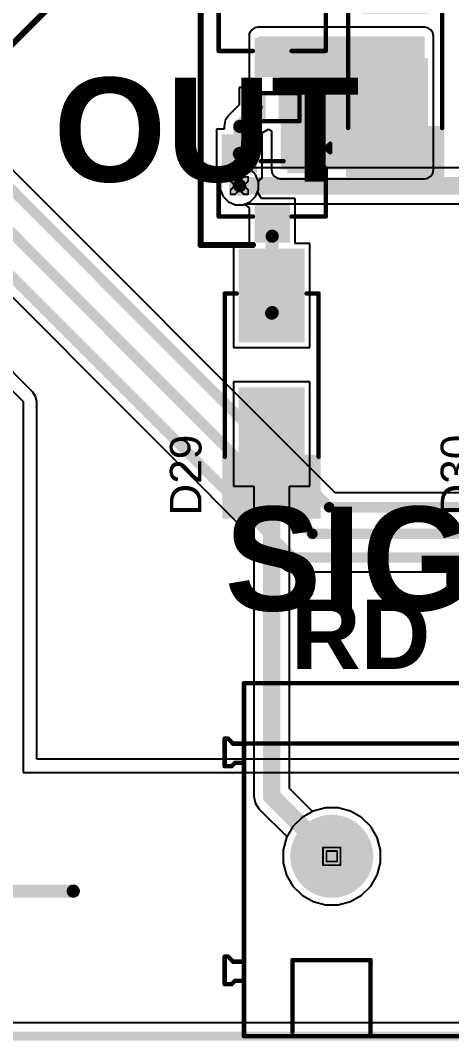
# Model space of a CAD drawing. Header units: inches. Extents: x -11 to 5379, y 0 to 5429.
# Drawn here: x 222.88 to 235.35, y -0.13 to 29.35 of the extents above; entities that cross this region are included whole.
import ezdxf

# ---------------------------------------------------------------- set-up
doc = ezdxf.new("R2010")
doc.units = ezdxf.units.IN
for name, color, linetype in [('Board Outline', 216, 'Continuous'), ('Bottom Layer', 5, 'Continuous'), ('Bottom Solder', 6, 'Continuous'), ('Drill Drawing', 1, 'Continuous'), ('GND', 16, 'Continuous'), ('Multi-Layer', 9, 'Continuous'), ('Pad Holes', 156, 'Continuous'), ('PWR', 76, 'Continuous'), ('Top Layer', 1, 'Continuous'), ('Top Overlay', 2, 'Continuous'), ('Top Paste', 8, 'Continuous'), ('Top Solder', 216, 'Continuous'), ('Via Holes', 16, 'Continuous')]:
    doc.layers.add(name, color=color, linetype=linetype)
doc.styles.add('Arial', font='', dxfattribs={"height": 0.2})
doc.styles.add('Arial_Bold', font='', dxfattribs={"height": 0.2})
doc.styles.get('Arial').set_extended_font_data('Arial')
doc.styles.get('Arial_Bold').set_extended_font_data('Arial', bold=True)

# ---------------------------------------------------------------- blocks, each defined once
blk = doc.blocks.new('DB128V_5_08_5P_GN_S_119')
at = {"layer": 'Bottom Layer'}
h = blk.add_hatch(color=5, dxfattribs=at)
edge = h.paths.add_edge_path()
edge.add_arc((-10.16, 0), 1.15, 0, 360)
h = blk.add_hatch(color=5, dxfattribs=at)
edge = h.paths.add_edge_path()
edge.add_arc((-5.08, 0), 1.15, 0, 360)
h = blk.add_hatch(color=5, dxfattribs=at)
edge = h.paths.add_edge_path()
edge.add_arc((0, 0), 1.15, 0, 360)
h = blk.add_hatch(color=5, dxfattribs=at)
edge = h.paths.add_edge_path()
edge.add_arc((5.08, 0), 1.15, 0, 360)
h = blk.add_hatch(color=5, dxfattribs=at)
edge = h.paths.add_edge_path()
edge.add_arc((10.16, 0), 1.15, 0, 360)
at = {"layer": 'Bottom Solder'}
h = blk.add_hatch(color=6, dxfattribs=at)
edge = h.paths.add_edge_path()
edge.add_arc((-10.16, 0), 1.2, 0, 360)
h = blk.add_hatch(color=6, dxfattribs=at)
edge = h.paths.add_edge_path()
edge.add_arc((-5.08, 0), 1.2, 0, 360)
h = blk.add_hatch(color=6, dxfattribs=at)
edge = h.paths.add_edge_path()
edge.add_arc((0, 0), 1.2, 0, 360)
h = blk.add_hatch(color=6, dxfattribs=at)
edge = h.paths.add_edge_path()
edge.add_arc((5.08, 0), 1.2, 0, 360)
h = blk.add_hatch(color=6, dxfattribs=at)
edge = h.paths.add_edge_path()
edge.add_arc((10.16, 0), 1.2, 0, 360)
at = {"layer": 'GND'}
h = blk.add_hatch(color=16, dxfattribs=at)
edge = h.paths.add_edge_path()
edge.add_arc((-10.16, 0), 1.15, 0, 360)
h = blk.add_hatch(color=16, dxfattribs=at)
edge = h.paths.add_edge_path()
edge.add_arc((-5.08, 0), 1.15, 0, 360)
h = blk.add_hatch(color=16, dxfattribs=at)
edge = h.paths.add_edge_path()
edge.add_arc((0, 0), 1.15, 0, 360)
h = blk.add_hatch(color=16, dxfattribs=at)
edge = h.paths.add_edge_path()
edge.add_arc((5.08, 0), 1.15, 0, 360)
h = blk.add_hatch(color=16, dxfattribs=at)
edge = h.paths.add_edge_path()
edge.add_arc((10.16, 0), 1.15, 0, 360)
at = {"layer": 'Multi-Layer'}
h = blk.add_hatch(color=9, dxfattribs=at)
edge = h.paths.add_edge_path()
edge.add_arc((-10.16, 0), 1.15, 0, 360)
h = blk.add_hatch(color=9, dxfattribs=at)
edge = h.paths.add_edge_path()
edge.add_arc((-5.08, 0), 1.15, 0, 360)
h = blk.add_hatch(color=9, dxfattribs=at)
edge = h.paths.add_edge_path()
edge.add_arc((0, 0), 1.15, 0, 360)
h = blk.add_hatch(color=9, dxfattribs=at)
edge = h.paths.add_edge_path()
edge.add_arc((5.08, 0), 1.15, 0, 360)
h = blk.add_hatch(color=9, dxfattribs=at)
edge = h.paths.add_edge_path()
edge.add_arc((10.16, 0), 1.15, 0, 360)
at = {"layer": 'Pad Holes'}
h = blk.add_hatch(color=7, dxfattribs=at)
edge = h.paths.add_edge_path()
edge.add_arc((-10.16, 0), 0.75, 0, 360)
h = blk.add_hatch(color=7, dxfattribs=at)
edge = h.paths.add_edge_path()
edge.add_arc((-5.08, 0), 0.75, 0, 360)
h = blk.add_hatch(color=7, dxfattribs=at)
edge = h.paths.add_edge_path()
edge.add_arc((0, 0), 0.75, 0, 360)
h = blk.add_hatch(color=7, dxfattribs=at)
edge = h.paths.add_edge_path()
edge.add_arc((5.08, 0), 0.75, 0, 360)
h = blk.add_hatch(color=7, dxfattribs=at)
edge = h.paths.add_edge_path()
edge.add_arc((10.16, 0), 0.75, 0, 360)
at = {"layer": 'PWR'}
h = blk.add_hatch(color=76, dxfattribs=at)
edge = h.paths.add_edge_path()
edge.add_arc((-10.16, 0), 1.15, 0, 360)
h = blk.add_hatch(color=76, dxfattribs=at)
edge = h.paths.add_edge_path()
edge.add_arc((-5.08, 0), 1.15, 0, 360)
h = blk.add_hatch(color=76, dxfattribs=at)
edge = h.paths.add_edge_path()
edge.add_arc((0, 0), 1.15, 0, 360)
h = blk.add_hatch(color=76, dxfattribs=at)
edge = h.paths.add_edge_path()
edge.add_arc((5.08, 0), 1.15, 0, 360)
h = blk.add_hatch(color=76, dxfattribs=at)
edge = h.paths.add_edge_path()
edge.add_arc((10.16, 0), 1.15, 0, 360)
at = {"layer": 'Top Layer'}
h = blk.add_hatch(color=1, dxfattribs=at)
edge = h.paths.add_edge_path()
edge.add_arc((-10.16, 0), 1.15, 0, 360)
h = blk.add_hatch(color=1, dxfattribs=at)
edge = h.paths.add_edge_path()
edge.add_arc((-5.08, 0), 1.15, 0, 360)
h = blk.add_hatch(color=1, dxfattribs=at)
edge = h.paths.add_edge_path()
edge.add_arc((0, 0), 1.15, 0, 360)
h = blk.add_hatch(color=1, dxfattribs=at)
edge = h.paths.add_edge_path()
edge.add_arc((5.08, 0), 1.15, 0, 360)
h = blk.add_hatch(color=1, dxfattribs=at)
edge = h.paths.add_edge_path()
edge.add_arc((10.16, 0), 1.15, 0, 360)
at = {"layer": 'Top Solder'}
h = blk.add_hatch(color=216, dxfattribs=at)
edge = h.paths.add_edge_path()
edge.add_arc((-10.16, 0), 1.2, 0, 360)
h = blk.add_hatch(color=216, dxfattribs=at)
edge = h.paths.add_edge_path()
edge.add_arc((-5.08, 0), 1.2, 0, 360)
h = blk.add_hatch(color=216, dxfattribs=at)
edge = h.paths.add_edge_path()
edge.add_arc((0, 0), 1.2, 0, 360)
h = blk.add_hatch(color=216, dxfattribs=at)
edge = h.paths.add_edge_path()
edge.add_arc((5.08, 0), 1.2, 0, 360)
h = blk.add_hatch(color=216, dxfattribs=at)
edge = h.paths.add_edge_path()
edge.add_arc((10.16, 0), 1.2, 0, 360)
at = {"layer": 'Top Overlay'}
for points in [[(-12.7, 5, 0.127, 0.127, 0), (12.7, 5, 0.127, 0.127, 0)], [(-12.7, -5.2, 0.127, 0.127, 0), (-12.7, 5, 0.127, 0.127, 0)], [(12.7, -5.2, 0.127, 0.127, 0), (12.7, 5, 0.127, 0.127, 0)], [(-13.259, 2.601, 0.127, 0.127, 0), (-13.259, 3.401, 0.127, 0.127, 0)], [(-13.259, 3.401, 0.127, 0.127, 0), (-13.16, 3.401, 0.127, 0.127, 0)], [(-13.16, 3.401, 0.127, 0.127, 0), (-13.015, 3.254, 0.127, 0.127, 0)], [(-13.015, 3.254, 0.127, 0.127, 0), (-12.7, 3.254, 0.127, 0.127, 0)], [(-12.71, 3.26, 0.127, 0.127, 0), (12.69, 3.251, 0.127, 0.127, 0)], [(-13.259, 2.601, 0.127, 0.127, 0), (-13.061, 2.601, 0.127, 0.127, 0)], [(-13.061, 2.601, 0.127, 0.127, 0), (-12.96, 2.7, 0.127, 0.127, 0)], [(-12.96, 2.7, 0.127, 0.127, 0), (-12.7, 2.7, 0.127, 0.127, 0)], [(-13.259, -3.697, 0.127, 0.127, 0), (-13.259, -2.897, 0.127, 0.127, 0)], [(-13.259, -2.897, 0.127, 0.127, 0), (-13.16, -2.897, 0.127, 0.127, 0)], [(-13.16, -2.897, 0.127, 0.127, 0), (-13.015, -3.045, 0.127, 0.127, 0)], [(-11.3, -3, 0.127, 0.127, 0), (-9.04, -3, 0.127, 0.127, 0)], [(-11.3, -5.07, 0.127, 0.127, 0), (-11.3, -3, 0.127, 0.127, 0)], [(-9.04, -5.2, 0.127, 0.127, 0), (-9.04, -3, 0.127, 0.127, 0)], [(-6.22, -3, 0.127, 0.127, 0), (-3.96, -3, 0.127, 0.127, 0)], [(-6.22, -5.07, 0.127, 0.127, 0), (-6.22, -3, 0.127, 0.127, 0)], [(-3.96, -5.2, 0.127, 0.127, 0), (-3.96, -3, 0.127, 0.127, 0)], [(-1.14, -3, 0.127, 0.127, 0), (1.12, -3, 0.127, 0.127, 0)], [(-1.14, -5.07, 0.127, 0.127, 0), (-1.14, -3, 0.127, 0.127, 0)], [(1.12, -5.2, 0.127, 0.127, 0), (1.12, -3, 0.127, 0.127, 0)], [(3.94, -3, 0.127, 0.127, 0), (6.2, -3, 0.127, 0.127, 0)], [(3.94, -5.07, 0.127, 0.127, 0), (3.94, -3, 0.127, 0.127, 0)], [(6.2, -5.2, 0.127, 0.127, 0), (6.2, -3, 0.127, 0.127, 0)], [(9.02, -3, 0.127, 0.127, 0), (11.28, -3, 0.127, 0.127, 0)], [(9.02, -5.07, 0.127, 0.127, 0), (9.02, -3, 0.127, 0.127, 0)], [(11.28, -5.2, 0.127, 0.127, 0), (11.28, -3, 0.127, 0.127, 0)], [(-13.015, -3.045, 0.127, 0.127, 0), (-12.7, -3.045, 0.127, 0.127, 0)], [(-13.061, -3.697, 0.127, 0.127, 0), (-12.96, -3.598, 0.127, 0.127, 0)], [(-12.96, -3.598, 0.127, 0.127, 0), (-12.7, -3.598, 0.127, 0.127, 0)], [(-12.76, -3.6, 0.127, 0.127, 0), (-12.7, -3.598, 0.127, 0.127, 0)], [(-13.259, -3.697, 0.127, 0.127, 0), (-13.061, -3.697, 0.127, 0.127, 0)], [(-12.7, -5.2, 0.127, 0.127, 0), (12.7, -5.2, 0.127, 0.127, 0)]]:
    blk.add_lwpolyline(points, format="xyseb", dxfattribs=at)
for points in [[(-12.732, 5, 0.0635, 0.0635, 1), (-12.668, 5, 0.0635, 0.0635, 1)], [(-12.732, 5, 0.0635, 0.0635, 1), (-12.668, 5, 0.0635, 0.0635, 1)], [(12.668, 5, 0.0635, 0.0635, 1), (12.732, 5, 0.0635, 0.0635, 1)], [(12.668, 5, 0.0635, 0.0635, 1), (12.732, 5, 0.0635, 0.0635, 1)], [(-13.291, 3.401, 0.0635, 0.0635, 1), (-13.227, 3.401, 0.0635, 0.0635, 1)], [(-13.291, 3.401, 0.0635, 0.0635, 1), (-13.227, 3.401, 0.0635, 0.0635, 1)], [(-13.191, 3.401, 0.0635, 0.0635, 1), (-13.128, 3.401, 0.0635, 0.0635, 1)], [(-13.191, 3.401, 0.0635, 0.0635, 1), (-13.128, 3.401, 0.0635, 0.0635, 1)], [(-13.047, 3.254, 0.0635, 0.0635, 1), (-12.983, 3.254, 0.0635, 0.0635, 1)], [(-13.047, 3.254, 0.0635, 0.0635, 1), (-12.983, 3.254, 0.0635, 0.0635, 1)], [(-12.742, 3.26, 0.0635, 0.0635, 1), (-12.678, 3.26, 0.0635, 0.0635, 1)], [(-12.732, 3.254, 0.0635, 0.0635, 1), (-12.668, 3.254, 0.0635, 0.0635, 1)], [(12.658, 3.251, 0.0635, 0.0635, 1), (12.722, 3.251, 0.0635, 0.0635, 1)], [(-13.291, 2.601, 0.0635, 0.0635, 1), (-13.227, 2.601, 0.0635, 0.0635, 1)], [(-13.291, 2.601, 0.0635, 0.0635, 1), (-13.227, 2.601, 0.0635, 0.0635, 1)], [(-13.092, 2.601, 0.0635, 0.0635, 1), (-13.029, 2.601, 0.0635, 0.0635, 1)], [(-13.092, 2.601, 0.0635, 0.0635, 1), (-13.029, 2.601, 0.0635, 0.0635, 1)], [(-12.992, 2.7, 0.0635, 0.0635, 1), (-12.928, 2.7, 0.0635, 0.0635, 1)], [(-12.992, 2.7, 0.0635, 0.0635, 1), (-12.928, 2.7, 0.0635, 0.0635, 1)], [(-12.732, 2.7, 0.0635, 0.0635, 1), (-12.668, 2.7, 0.0635, 0.0635, 1)], [(-13.291, -2.897, 0.0635, 0.0635, 1), (-13.227, -2.897, 0.0635, 0.0635, 1)], [(-13.291, -2.897, 0.0635, 0.0635, 1), (-13.227, -2.897, 0.0635, 0.0635, 1)], [(-13.191, -2.897, 0.0635, 0.0635, 1), (-13.128, -2.897, 0.0635, 0.0635, 1)], [(-13.191, -2.897, 0.0635, 0.0635, 1), (-13.128, -2.897, 0.0635, 0.0635, 1)], [(-11.332, -3, 0.0635, 0.0635, 1), (-11.268, -3, 0.0635, 0.0635, 1)], [(-11.332, -3, 0.0635, 0.0635, 1), (-11.268, -3, 0.0635, 0.0635, 1)], [(-9.072, -3, 0.0635, 0.0635, 1), (-9.008, -3, 0.0635, 0.0635, 1)], [(-9.072, -3, 0.0635, 0.0635, 1), (-9.008, -3, 0.0635, 0.0635, 1)], [(-6.252, -3, 0.0635, 0.0635, 1), (-6.188, -3, 0.0635, 0.0635, 1)], [(-6.252, -3, 0.0635, 0.0635, 1), (-6.188, -3, 0.0635, 0.0635, 1)], [(-3.992, -3, 0.0635, 0.0635, 1), (-3.928, -3, 0.0635, 0.0635, 1)], [(-3.992, -3, 0.0635, 0.0635, 1), (-3.928, -3, 0.0635, 0.0635, 1)], [(-1.172, -3, 0.0635, 0.0635, 1), (-1.108, -3, 0.0635, 0.0635, 1)], [(-1.172, -3, 0.0635, 0.0635, 1), (-1.108, -3, 0.0635, 0.0635, 1)], [(1.088, -3, 0.0635, 0.0635, 1), (1.152, -3, 0.0635, 0.0635, 1)], [(1.088, -3, 0.0635, 0.0635, 1), (1.152, -3, 0.0635, 0.0635, 1)], [(3.908, -3, 0.0635, 0.0635, 1), (3.972, -3, 0.0635, 0.0635, 1)], [(3.908, -3, 0.0635, 0.0635, 1), (3.972, -3, 0.0635, 0.0635, 1)], [(6.168, -3, 0.0635, 0.0635, 1), (6.232, -3, 0.0635, 0.0635, 1)], [(6.168, -3, 0.0635, 0.0635, 1), (6.232, -3, 0.0635, 0.0635, 1)], [(8.988, -3, 0.0635, 0.0635, 1), (9.052, -3, 0.0635, 0.0635, 1)], [(8.988, -3, 0.0635, 0.0635, 1), (9.052, -3, 0.0635, 0.0635, 1)], [(11.248, -3, 0.0635, 0.0635, 1), (11.312, -3, 0.0635, 0.0635, 1)], [(11.248, -3, 0.0635, 0.0635, 1), (11.312, -3, 0.0635, 0.0635, 1)], [(-13.047, -3.045, 0.0635, 0.0635, 1), (-12.983, -3.045, 0.0635, 0.0635, 1)], [(-13.047, -3.045, 0.0635, 0.0635, 1), (-12.983, -3.045, 0.0635, 0.0635, 1)], [(-12.732, -3.045, 0.0635, 0.0635, 1), (-12.668, -3.045, 0.0635, 0.0635, 1)], [(-12.992, -3.598, 0.0635, 0.0635, 1), (-12.928, -3.598, 0.0635, 0.0635, 1)], [(-12.992, -3.598, 0.0635, 0.0635, 1), (-12.928, -3.598, 0.0635, 0.0635, 1)], [(-12.792, -3.6, 0.0635, 0.0635, 1), (-12.728, -3.6, 0.0635, 0.0635, 1)], [(-12.732, -3.598, 0.0635, 0.0635, 1), (-12.668, -3.598, 0.0635, 0.0635, 1)], [(-12.732, -3.598, 0.0635, 0.0635, 1), (-12.668, -3.598, 0.0635, 0.0635, 1)], [(-13.291, -3.697, 0.0635, 0.0635, 1), (-13.227, -3.697, 0.0635, 0.0635, 1)], [(-13.291, -3.697, 0.0635, 0.0635, 1), (-13.227, -3.697, 0.0635, 0.0635, 1)], [(-13.092, -3.697, 0.0635, 0.0635, 1), (-13.029, -3.697, 0.0635, 0.0635, 1)], [(-13.092, -3.697, 0.0635, 0.0635, 1), (-13.029, -3.697, 0.0635, 0.0635, 1)], [(-11.332, -5.07, 0.0635, 0.0635, 1), (-11.268, -5.07, 0.0635, 0.0635, 1)], [(-6.252, -5.07, 0.0635, 0.0635, 1), (-6.188, -5.07, 0.0635, 0.0635, 1)], [(-1.172, -5.07, 0.0635, 0.0635, 1), (-1.108, -5.07, 0.0635, 0.0635, 1)], [(3.908, -5.07, 0.0635, 0.0635, 1), (3.972, -5.07, 0.0635, 0.0635, 1)], [(8.988, -5.07, 0.0635, 0.0635, 1), (9.052, -5.07, 0.0635, 0.0635, 1)], [(-12.732, -5.2, 0.0635, 0.0635, 1), (-12.668, -5.2, 0.0635, 0.0635, 1)], [(-12.732, -5.2, 0.0635, 0.0635, 1), (-12.668, -5.2, 0.0635, 0.0635, 1)], [(-9.072, -5.2, 0.0635, 0.0635, 1), (-9.008, -5.2, 0.0635, 0.0635, 1)], [(-3.992, -5.2, 0.0635, 0.0635, 1), (-3.928, -5.2, 0.0635, 0.0635, 1)], [(1.088, -5.2, 0.0635, 0.0635, 1), (1.152, -5.2, 0.0635, 0.0635, 1)], [(6.168, -5.2, 0.0635, 0.0635, 1), (6.232, -5.2, 0.0635, 0.0635, 1)], [(11.248, -5.2, 0.0635, 0.0635, 1), (11.312, -5.2, 0.0635, 0.0635, 1)], [(12.668, -5.2, 0.0635, 0.0635, 1), (12.732, -5.2, 0.0635, 0.0635, 1)], [(12.668, -5.2, 0.0635, 0.0635, 1), (12.732, -5.2, 0.0635, 0.0635, 1)]]:
    blk.add_lwpolyline(points, format="xyseb", close=True, dxfattribs=at)
blk = doc.blocks.new('R___0402_250')
at = {"layer": 'Top Layer'}
for points in [[(-0.699, -0.318), (-0.699, 0.318), (-0.241, 0.318), (-0.241, -0.318)], [(0.241, -0.318), (0.241, 0.318), (0.699, 0.318), (0.699, -0.318)]]:
    blk.add_hatch(color=1, dxfattribs=at).paths.add_polyline_path(points)
at = {"layer": 'Top Paste'}
for points in [[(-0.699, -0.318), (-0.699, 0.318), (-0.241, 0.318), (-0.241, -0.318)], [(0.241, -0.318), (0.241, 0.318), (0.699, 0.318), (0.699, -0.318)]]:
    blk.add_hatch(color=8, dxfattribs=at).paths.add_polyline_path(points)
at = {"layer": 'Top Solder'}
for points in [[(-0.754, -0.373), (-0.754, 0.373), (-0.186, 0.373), (-0.186, -0.373)], [(0.186, -0.373), (0.186, 0.373), (0.754, 0.373), (0.754, -0.373)]]:
    blk.add_hatch(color=216, dxfattribs=at).paths.add_polyline_path(points)
at = {"layer": 'Top Overlay'}
for points in [[(-0.787, 0.406, 0.127, 0.127, 0), (0.787, 0.406, 0.127, 0.127, 0)], [(-0.787, -0.406, 0.127, 0.127, 0), (-0.787, 0.406, 0.127, 0.127, 0)], [(0.787, -0.406, 0.127, 0.127, 0), (0.787, 0.406, 0.127, 0.127, 0)], [(-0.787, -0.406, 0.127, 0.127, 0), (0.787, -0.406, 0.127, 0.127, 0)], [(-0.813, -0.432, 0.00323, 0.00323, 0), (0.813, -0.432, 0.00323, 0.00323, 0)]]:
    blk.add_lwpolyline(points, format="xyseb", dxfattribs=at)
for points in [[(-0.819, 0.406, 0.0635, 0.0635, 1), (-0.756, 0.406, 0.0635, 0.0635, 1)], [(-0.819, 0.406, 0.0635, 0.0635, 1), (-0.756, 0.406, 0.0635, 0.0635, 1)], [(0.756, 0.406, 0.0635, 0.0635, 1), (0.819, 0.406, 0.0635, 0.0635, 1)], [(0.756, 0.406, 0.0635, 0.0635, 1), (0.819, 0.406, 0.0635, 0.0635, 1)], [(-0.819, -0.406, 0.0635, 0.0635, 1), (-0.756, -0.406, 0.0635, 0.0635, 1)], [(-0.819, -0.406, 0.0635, 0.0635, 1), (-0.756, -0.406, 0.0635, 0.0635, 1)], [(-0.814, -0.432, 0.00161, 0.00161, 1), (-0.812, -0.432, 0.00161, 0.00161, 1)], [(0.756, -0.406, 0.0635, 0.0635, 1), (0.819, -0.406, 0.0635, 0.0635, 1)], [(0.756, -0.406, 0.0635, 0.0635, 1), (0.819, -0.406, 0.0635, 0.0635, 1)], [(0.812, -0.432, 0.00161, 0.00161, 1), (0.814, -0.432, 0.00161, 0.00161, 1)]]:
    blk.add_lwpolyline(points, format="xyseb", close=True, dxfattribs=at)
blk = doc.blocks.new('SOT_23_481')
at = {"layer": 'Top Layer'}
for points in [[(-0.41, 1.46), (0.41, 1.46), (0.41, 0.54), (-0.41, 0.54)], [(-1.36, -0.54), (-0.54, -0.54), (-0.54, -1.46), (-1.36, -1.46)], [(0.54, -0.54), (1.36, -0.54), (1.36, -1.46), (0.54, -1.46)]]:
    blk.add_hatch(color=1, dxfattribs=at).paths.add_polyline_path(points)
at = {"layer": 'Top Paste'}
for points in [[(-0.41, 1.46), (0.41, 1.46), (0.41, 0.54), (-0.41, 0.54)], [(-1.36, -0.54), (-0.54, -0.54), (-0.54, -1.46), (-1.36, -1.46)], [(0.54, -0.54), (1.36, -0.54), (1.36, -1.46), (0.54, -1.46)]]:
    blk.add_hatch(color=8, dxfattribs=at).paths.add_polyline_path(points)
at = {"layer": 'Top Solder'}
for points in [[(-0.512, 1.562), (0.512, 1.562), (0.512, 0.438), (-0.512, 0.438)], [(-1.462, -0.438), (-0.438, -0.438), (-0.438, -1.562), (-1.462, -1.562)], [(0.438, -0.438), (1.462, -0.438), (1.462, -1.562), (0.438, -1.562)]]:
    blk.add_hatch(color=216, dxfattribs=at).paths.add_polyline_path(points)
at = {"layer": 'Top Overlay'}
for points in [[(-0.559, 0.813, 0.127, 0.127, 0), (-1.549, 0.813, 0.127, 0.127, 0)], [(-1.549, 0.813, 0.127, 0.127, 0), (-1.549, -0.584, 0.127, 0.127, 0)], [(1.549, 0.813, 0.127, 0.127, 0), (0.559, 0.813, 0.127, 0.127, 0)], [(1.549, 0.813, 0.127, 0.127, 0), (1.549, -0.584, 0.127, 0.127, 0)], [(0.33, -0.787, 0.127, 0.127, 0), (-0.33, -0.787, 0.127, 0.127, 0)], [(-1.676, -1.041, 0.127, 0.127, 0), (-1.676, -1.295, 0.127, 0.127, 0)], [(-1.549, -1.168, 0.127, 0.127, 0), (-1.676, -1.041, 0.127, 0.127, 0)], [(-1.549, -1.168, 0.127, 0.127, 0), (-1.676, -1.295, 0.127, 0.127, 0)]]:
    blk.add_lwpolyline(points, format="xyseb", dxfattribs=at)
for points in [[(-1.581, 0.813, 0.0635, 0.0635, 1), (-1.518, 0.813, 0.0635, 0.0635, 1)], [(-1.581, 0.813, 0.0635, 0.0635, 1), (-1.518, 0.813, 0.0635, 0.0635, 1)], [(-0.591, 0.813, 0.0635, 0.0635, 1), (-0.527, 0.813, 0.0635, 0.0635, 1)], [(0.527, 0.813, 0.0635, 0.0635, 1), (0.591, 0.813, 0.0635, 0.0635, 1)], [(1.518, 0.813, 0.0635, 0.0635, 1), (1.581, 0.813, 0.0635, 0.0635, 1)], [(1.518, 0.813, 0.0635, 0.0635, 1), (1.581, 0.813, 0.0635, 0.0635, 1)], [(-1.581, -0.584, 0.0635, 0.0635, 1), (-1.518, -0.584, 0.0635, 0.0635, 1)], [(1.518, -0.584, 0.0635, 0.0635, 1), (1.581, -0.584, 0.0635, 0.0635, 1)], [(-0.362, -0.787, 0.0635, 0.0635, 1), (-0.298, -0.787, 0.0635, 0.0635, 1)], [(0.298, -0.787, 0.0635, 0.0635, 1), (0.362, -0.787, 0.0635, 0.0635, 1)], [(-1.708, -1.041, 0.0635, 0.0635, 1), (-1.645, -1.041, 0.0635, 0.0635, 1)], [(-1.708, -1.041, 0.0635, 0.0635, 1), (-1.645, -1.041, 0.0635, 0.0635, 1)], [(-1.581, -1.168, 0.0635, 0.0635, 1), (-1.518, -1.168, 0.0635, 0.0635, 1)], [(-1.581, -1.168, 0.0635, 0.0635, 1), (-1.518, -1.168, 0.0635, 0.0635, 1)], [(-1.708, -1.295, 0.0635, 0.0635, 1), (-1.645, -1.295, 0.0635, 0.0635, 1)], [(-1.708, -1.295, 0.0635, 0.0635, 1), (-1.645, -1.295, 0.0635, 0.0635, 1)]]:
    blk.add_lwpolyline(points, format="xyseb", close=True, dxfattribs=at)
blk = doc.blocks.new('SOT_23_485')
at = {"layer": 'Top Layer'}
for points in [[(-0.41, 1.46), (0.41, 1.46), (0.41, 0.54), (-0.41, 0.54)], [(-1.36, -0.54), (-0.54, -0.54), (-0.54, -1.46), (-1.36, -1.46)], [(0.54, -0.54), (1.36, -0.54), (1.36, -1.46), (0.54, -1.46)]]:
    blk.add_hatch(color=1, dxfattribs=at).paths.add_polyline_path(points)
at = {"layer": 'Top Paste'}
for points in [[(-0.41, 1.46), (0.41, 1.46), (0.41, 0.54), (-0.41, 0.54)], [(-1.36, -0.54), (-0.54, -0.54), (-0.54, -1.46), (-1.36, -1.46)], [(0.54, -0.54), (1.36, -0.54), (1.36, -1.46), (0.54, -1.46)]]:
    blk.add_hatch(color=8, dxfattribs=at).paths.add_polyline_path(points)
at = {"layer": 'Top Solder'}
for points in [[(-0.512, 1.562), (0.512, 1.562), (0.512, 0.438), (-0.512, 0.438)], [(-1.462, -0.438), (-0.438, -0.438), (-0.438, -1.562), (-1.462, -1.562)], [(0.438, -0.438), (1.462, -0.438), (1.462, -1.562), (0.438, -1.562)]]:
    blk.add_hatch(color=216, dxfattribs=at).paths.add_polyline_path(points)
at = {"layer": 'Top Overlay'}
for points in [[(-0.559, 0.813, 0.127, 0.127, 0), (-1.549, 0.813, 0.127, 0.127, 0)], [(-1.549, 0.813, 0.127, 0.127, 0), (-1.549, -0.584, 0.127, 0.127, 0)], [(1.549, 0.813, 0.127, 0.127, 0), (0.559, 0.813, 0.127, 0.127, 0)], [(1.549, 0.813, 0.127, 0.127, 0), (1.549, -0.584, 0.127, 0.127, 0)], [(0.33, -0.787, 0.127, 0.127, 0), (-0.33, -0.787, 0.127, 0.127, 0)], [(-1.676, -1.041, 0.127, 0.127, 0), (-1.676, -1.295, 0.127, 0.127, 0)], [(-1.549, -1.168, 0.127, 0.127, 0), (-1.676, -1.041, 0.127, 0.127, 0)], [(-1.549, -1.168, 0.127, 0.127, 0), (-1.676, -1.295, 0.127, 0.127, 0)]]:
    blk.add_lwpolyline(points, format="xyseb", dxfattribs=at)
for points in [[(-1.581, 0.813, 0.0635, 0.0635, 1), (-1.518, 0.813, 0.0635, 0.0635, 1)], [(-1.581, 0.813, 0.0635, 0.0635, 1), (-1.518, 0.813, 0.0635, 0.0635, 1)], [(-0.591, 0.813, 0.0635, 0.0635, 1), (-0.527, 0.813, 0.0635, 0.0635, 1)], [(0.527, 0.813, 0.0635, 0.0635, 1), (0.591, 0.813, 0.0635, 0.0635, 1)], [(1.518, 0.813, 0.0635, 0.0635, 1), (1.581, 0.813, 0.0635, 0.0635, 1)], [(1.518, 0.813, 0.0635, 0.0635, 1), (1.581, 0.813, 0.0635, 0.0635, 1)], [(-1.581, -0.584, 0.0635, 0.0635, 1), (-1.518, -0.584, 0.0635, 0.0635, 1)], [(1.518, -0.584, 0.0635, 0.0635, 1), (1.581, -0.584, 0.0635, 0.0635, 1)], [(-0.362, -0.787, 0.0635, 0.0635, 1), (-0.298, -0.787, 0.0635, 0.0635, 1)], [(0.298, -0.787, 0.0635, 0.0635, 1), (0.362, -0.787, 0.0635, 0.0635, 1)], [(-1.708, -1.041, 0.0635, 0.0635, 1), (-1.645, -1.041, 0.0635, 0.0635, 1)], [(-1.708, -1.041, 0.0635, 0.0635, 1), (-1.645, -1.041, 0.0635, 0.0635, 1)], [(-1.581, -1.168, 0.0635, 0.0635, 1), (-1.518, -1.168, 0.0635, 0.0635, 1)], [(-1.581, -1.168, 0.0635, 0.0635, 1), (-1.518, -1.168, 0.0635, 0.0635, 1)], [(-1.708, -1.295, 0.0635, 0.0635, 1), (-1.645, -1.295, 0.0635, 0.0635, 1)], [(-1.708, -1.295, 0.0635, 0.0635, 1), (-1.645, -1.295, 0.0635, 0.0635, 1)]]:
    blk.add_lwpolyline(points, format="xyseb", close=True, dxfattribs=at)
blk = doc.blocks.new('SMA_551')
at = {"layer": 'Top Layer'}
for points in [[(-3.25, 0.85), (-0.75, 0.85), (-0.75, -0.85), (-3.25, -0.85)], [(0.75, 0.85), (3.25, 0.85), (3.25, -0.85), (0.75, -0.85)]]:
    blk.add_hatch(color=1, dxfattribs=at).paths.add_polyline_path(points)
at = {"layer": 'Top Overlay'}
for points in [[(-4.445, -1.422), (-3.278, -1.422), (-3.278, 1.422), (-4.445, 1.422)], [(-3.3, 0.924), (-2.596, 0.924), (-2.596, 1.422), (-3.3, 1.422)], [(-3.3, -1.422), (-2.596, -1.422), (-2.596, -0.924), (-3.3, -0.924)]]:
    blk.add_hatch(color=2, dxfattribs=at).paths.add_polyline_path(points)
at = {"layer": 'Top Paste'}
for points in [[(-3.25, 0.85), (-0.75, 0.85), (-0.75, -0.85), (-3.25, -0.85)], [(0.75, 0.85), (3.25, 0.85), (3.25, -0.85), (0.75, -0.85)]]:
    blk.add_hatch(color=8, dxfattribs=at).paths.add_polyline_path(points)
at = {"layer": 'Top Solder'}
for points in [[(-3.352, 0.952), (-0.648, 0.952), (-0.648, -0.952), (-3.352, -0.952)], [(0.648, 0.952), (3.352, 0.952), (3.352, -0.952), (0.648, -0.952)]]:
    blk.add_hatch(color=216, dxfattribs=at).paths.add_polyline_path(points)
at = {"layer": 'Top Overlay'}
for points in [[(-2.658, 1.358, 0.127, 0.127, 0), (2.061, 1.358, 0.127, 0.127, 0)], [(2.061, 1.358, 0.127, 0.127, 0), (2.061, 1.012, 0.127, 0.127, 0)], [(2.061, -1.012, 0.127, 0.127, 0), (2.061, -1.358, 0.127, 0.127, 0)], [(-2.658, -1.358, 0.127, 0.127, 0), (2.061, -1.358, 0.127, 0.127, 0)]]:
    blk.add_lwpolyline(points, format="xyseb", dxfattribs=at)
for points in [[(-2.69, 1.358, 0.0635, 0.0635, 1), (-2.626, 1.358, 0.0635, 0.0635, 1)], [(2.029, 1.358, 0.0635, 0.0635, 1), (2.093, 1.358, 0.0635, 0.0635, 1)], [(2.029, 1.358, 0.0635, 0.0635, 1), (2.093, 1.358, 0.0635, 0.0635, 1)], [(2.029, 1.012, 0.0635, 0.0635, 1), (2.093, 1.012, 0.0635, 0.0635, 1)], [(2.029, -1.012, 0.0635, 0.0635, 1), (2.093, -1.012, 0.0635, 0.0635, 1)], [(-2.69, -1.358, 0.0635, 0.0635, 1), (-2.626, -1.358, 0.0635, 0.0635, 1)], [(2.029, -1.358, 0.0635, 0.0635, 1), (2.093, -1.358, 0.0635, 0.0635, 1)], [(2.029, -1.358, 0.0635, 0.0635, 1), (2.093, -1.358, 0.0635, 0.0635, 1)]]:
    blk.add_lwpolyline(points, format="xyseb", close=True, dxfattribs=at)
blk = doc.blocks.new('SMA_555')
at = {"layer": 'Top Layer'}
for points in [[(-3.25, 0.85), (-0.75, 0.85), (-0.75, -0.85), (-3.25, -0.85)], [(0.75, 0.85), (3.25, 0.85), (3.25, -0.85), (0.75, -0.85)]]:
    blk.add_hatch(color=1, dxfattribs=at).paths.add_polyline_path(points)
at = {"layer": 'Top Overlay'}
for points in [[(-4.445, -1.422), (-3.278, -1.422), (-3.278, 1.422), (-4.445, 1.422)], [(-3.3, 0.924), (-2.596, 0.924), (-2.596, 1.422), (-3.3, 1.422)], [(-3.3, -1.422), (-2.596, -1.422), (-2.596, -0.924), (-3.3, -0.924)]]:
    blk.add_hatch(color=2, dxfattribs=at).paths.add_polyline_path(points)
at = {"layer": 'Top Paste'}
for points in [[(-3.25, 0.85), (-0.75, 0.85), (-0.75, -0.85), (-3.25, -0.85)], [(0.75, 0.85), (3.25, 0.85), (3.25, -0.85), (0.75, -0.85)]]:
    blk.add_hatch(color=8, dxfattribs=at).paths.add_polyline_path(points)
at = {"layer": 'Top Solder'}
for points in [[(-3.352, 0.952), (-0.648, 0.952), (-0.648, -0.952), (-3.352, -0.952)], [(0.648, 0.952), (3.352, 0.952), (3.352, -0.952), (0.648, -0.952)]]:
    blk.add_hatch(color=216, dxfattribs=at).paths.add_polyline_path(points)
at = {"layer": 'Top Overlay'}
for points in [[(-2.658, 1.358, 0.127, 0.127, 0), (2.061, 1.358, 0.127, 0.127, 0)], [(2.061, 1.358, 0.127, 0.127, 0), (2.061, 1.012, 0.127, 0.127, 0)], [(2.061, -1.012, 0.127, 0.127, 0), (2.061, -1.358, 0.127, 0.127, 0)], [(-2.658, -1.358, 0.127, 0.127, 0), (2.061, -1.358, 0.127, 0.127, 0)]]:
    blk.add_lwpolyline(points, format="xyseb", dxfattribs=at)
for points in [[(-2.69, 1.358, 0.0635, 0.0635, 1), (-2.626, 1.358, 0.0635, 0.0635, 1)], [(2.029, 1.358, 0.0635, 0.0635, 1), (2.093, 1.358, 0.0635, 0.0635, 1)], [(2.029, 1.358, 0.0635, 0.0635, 1), (2.093, 1.358, 0.0635, 0.0635, 1)], [(2.029, 1.012, 0.0635, 0.0635, 1), (2.093, 1.012, 0.0635, 0.0635, 1)], [(2.029, -1.012, 0.0635, 0.0635, 1), (2.093, -1.012, 0.0635, 0.0635, 1)], [(-2.69, -1.358, 0.0635, 0.0635, 1), (-2.626, -1.358, 0.0635, 0.0635, 1)], [(2.029, -1.358, 0.0635, 0.0635, 1), (2.093, -1.358, 0.0635, 0.0635, 1)], [(2.029, -1.358, 0.0635, 0.0635, 1), (2.093, -1.358, 0.0635, 0.0635, 1)]]:
    blk.add_lwpolyline(points, format="xyseb", close=True, dxfattribs=at)

msp = doc.modelspace()

# ---------------------------------------------------------------- hatches: boundary and pattern name
at = {"layer": 'Bottom Layer'}
h = msp.add_hatch(color=5, dxfattribs=at)
edge = h.paths.add_edge_path()
edge.add_arc((229.212, 24.579), 0.3, 0, 360)
at = {"layer": 'GND'}
h = msp.add_hatch(color=16, dxfattribs=at)
edge = h.paths.add_edge_path()
edge.add_arc((229.212, 24.579), 0.3, 0, 360)
at = {"layer": 'PWR'}
h = msp.add_hatch(color=76, dxfattribs=at)
edge = h.paths.add_edge_path()
edge.add_arc((229.212, 24.579), 0.3, 0, 360)
at = {"layer": 'Top Layer'}
for points in [[(229.752, 27.972), (234.568, 27.972), (234.568, 28.892), (229.752, 28.892)], [(230.403, 25.035), (234.568, 25.035), (234.568, 28.892), (230.403, 28.892)]]:
    msp.add_hatch(color=1, dxfattribs=at).paths.add_polyline_path(points)
h = msp.add_hatch(color=1, dxfattribs=at)
edge = h.paths.add_edge_path()
edge.add_arc((229.212, 24.579), 0.3, 0, 360)
at = {"layer": 'Via Holes'}
h = msp.add_hatch(color=7, dxfattribs=at)
edge = h.paths.add_edge_path()
edge.add_arc((229.212, 24.579), 0.15, 0, 360)

# ---------------------------------------------------------------- linework, layer by layer
at = {"layer": 'Board Outline'}
msp.add_lwpolyline([(0, 0, 0.254, 0.254, 0), (344, 0, 0.254, 0.254, 0)], format="xyseb", dxfattribs=at)
at = {"layer": 'Bottom Layer'}
for p, q in [((231.982, 15.697), (221.116, 26.562)), ((229.102, 25.133), (228.898, 25.048)), ((229.322, 25.133), (229.102, 25.133)), ((229.429, 25.089), (229.322, 25.133)), ((236.765, 25.089), (229.429, 25.089)), ((228.742, 24.893), (228.658, 24.689)), ((228.898, 25.048), (228.742, 24.893)), ((228.658, 24.689), (228.658, 24.469)), ((228.658, 24.469), (228.742, 24.265)), ((228.742, 24.265), (228.898, 24.109)), ((219.901, 24.099), (230.462, 13.537)), ((228.898, 24.109), (229.102, 24.025)), ((229.102, 24.025), (229.322, 24.025)), ((229.322, 24.025), (229.39, 24.053)), ((229.39, 24.053), (236.726, 24.053)), ((328.755, 15.697), (231.982, 15.697)), ((230.462, 13.537), (230.596, 13.447)), ((230.596, 13.447), (230.755, 13.416)), ((230.755, 13.416), (330.246, 13.416)), ((231.344, 6.506), (231.024, 6.321)), ((231.701, 6.602), (231.344, 6.506)), ((232.071, 6.602), (231.701, 6.602)), ((232.428, 6.506), (232.071, 6.602)), ((232.748, 6.321), (232.428, 6.506)), ((231.024, 6.321), (230.763, 6.06)), ((233.01, 6.06), (232.748, 6.321)), ((230.763, 6.06), (230.578, 5.74)), ((233.195, 5.74), (233.01, 6.06)), ((230.578, 5.74), (230.482, 5.383)), ((233.29, 5.383), (233.195, 5.74)), ((230.482, 5.383), (230.482, 5.013)), ((233.29, 5.013), (233.29, 5.383)), ((230.482, 5.013), (230.578, 4.656)), ((233.195, 4.656), (233.29, 5.013)), ((230.578, 4.656), (230.763, 4.336)), ((233.01, 4.336), (233.195, 4.656)), ((230.763, 4.336), (231.024, 4.074)), ((232.748, 4.074), (233.01, 4.336)), ((231.024, 4.074), (231.344, 3.89)), ((231.344, 3.89), (231.701, 3.794)), ((232.071, 3.794), (232.428, 3.89)), ((232.428, 3.89), (232.748, 4.074)), ((231.701, 3.794), (232.071, 3.794)), ((334.329, 0.388), (220.282, 0.388))]:
    msp.add_line(p, q, dxfattribs=at)
for points in [[(220.823, 26.269, 0.305, 0.305, 0), (231.81, 15.283, 0.305, 0.305, 0)], [(220.435, 25.405, 0.305, 0.305, 0), (231.325, 14.516, 0.305, 0.305, 0)], [(229.22, 24.571, 0.508, 0.508, 0), (252.43, 24.571, 0.508, 0.508, 0)], [(229.212, 24.579, 0.381, 0.381, 0), (229.22, 24.571, 0.381, 0.381, 0)], [(220.072, 24.513, 0.305, 0.305, 0), (230.755, 13.83, 0.305, 0.305, 0)], [(231.81, 15.283, 0.305, 0.305, 0), (329.27, 15.283, 0.305, 0.305, 0)], [(231.325, 14.516, 0.305, 0.305, 0), (329.731, 14.516, 0.305, 0.305, 0)], [(230.755, 13.83, 0.305, 0.305, 0), (330.246, 13.83, 0.305, 0.305, 0)], [(210.008, 4.191, 0.381, 0.381, 0), (224.409, 4.191, 0.381, 0.381, 0)]]:
    msp.add_lwpolyline(points, format="xyseb", dxfattribs=at)
for points in [[(229.093, 24.571, 0.254, 0.254, 1), (229.347, 24.571, 0.254, 0.254, 1)], [(229.117, 24.579, 0.191, 0.191, 1), (229.307, 24.579, 0.191, 0.191, 1)], [(229.125, 24.571, 0.191, 0.191, 1), (229.315, 24.571, 0.191, 0.191, 1)], [(231.734, 15.283, 0.152, 0.152, 1), (231.886, 15.283, 0.152, 0.152, 1)], [(231.734, 15.283, 0.152, 0.152, 1), (231.886, 15.283, 0.152, 0.152, 1)], [(231.249, 14.516, 0.152, 0.152, 1), (231.401, 14.516, 0.152, 0.152, 1)], [(231.249, 14.516, 0.152, 0.152, 1), (231.401, 14.516, 0.152, 0.152, 1)], [(230.679, 13.83, 0.152, 0.152, 1), (230.831, 13.83, 0.152, 0.152, 1)], [(230.679, 13.83, 0.152, 0.152, 1), (230.831, 13.83, 0.152, 0.152, 1)], [(224.314, 4.191, 0.191, 0.191, 1), (224.504, 4.191, 0.191, 0.191, 1)]]:
    msp.add_lwpolyline(points, format="xyseb", close=True, dxfattribs=at)
at = {"layer": 'Drill Drawing'}
for points in [[(228.958, 24.706, 0.0508, 0.0508, 0), (228.958, 24.833, 0.0508, 0.0508, 0)], [(228.958, 24.833, 0.0508, 0.0508, 0), (229.085, 24.833, 0.0508, 0.0508, 0)], [(229.085, 24.833, 0.0508, 0.0508, 0), (229.212, 24.706, 0.0508, 0.0508, 0)], [(229.212, 24.706, 0.0508, 0.0508, 0), (229.339, 24.833, 0.0508, 0.0508, 0)], [(229.339, 24.833, 0.0508, 0.0508, 0), (229.466, 24.833, 0.0508, 0.0508, 0)], [(229.466, 24.706, 0.0508, 0.0508, 0), (229.466, 24.833, 0.0508, 0.0508, 0)], [(228.958, 24.706, 0.0508, 0.0508, 0), (229.085, 24.579, 0.0508, 0.0508, 0)], [(228.958, 24.452, 0.0508, 0.0508, 0), (229.085, 24.579, 0.0508, 0.0508, 0)], [(228.958, 24.325, 0.0508, 0.0508, 0), (228.958, 24.452, 0.0508, 0.0508, 0)], [(229.085, 24.325, 0.0508, 0.0508, 0), (229.212, 24.452, 0.0508, 0.0508, 0)], [(229.212, 24.452, 0.0508, 0.0508, 0), (229.339, 24.325, 0.0508, 0.0508, 0)], [(229.339, 24.579, 0.0508, 0.0508, 0), (229.466, 24.706, 0.0508, 0.0508, 0)], [(229.339, 24.579, 0.0508, 0.0508, 0), (229.466, 24.452, 0.0508, 0.0508, 0)], [(229.466, 24.325, 0.0508, 0.0508, 0), (229.466, 24.452, 0.0508, 0.0508, 0)], [(228.958, 24.325, 0.0508, 0.0508, 0), (229.085, 24.325, 0.0508, 0.0508, 0)], [(229.339, 24.325, 0.0508, 0.0508, 0), (229.466, 24.325, 0.0508, 0.0508, 0)], [(231.632, 5.452, 0.0508, 0.0508, 0), (232.14, 5.452, 0.0508, 0.0508, 0)], [(231.632, 4.944, 0.0508, 0.0508, 0), (231.632, 5.452, 0.0508, 0.0508, 0)], [(231.734, 5.35, 0.0508, 0.0508, 0), (232.039, 5.35, 0.0508, 0.0508, 0)], [(231.734, 5.045, 0.0508, 0.0508, 0), (231.734, 5.35, 0.0508, 0.0508, 0)], [(232.039, 5.045, 0.0508, 0.0508, 0), (232.039, 5.35, 0.0508, 0.0508, 0)], [(232.14, 4.944, 0.0508, 0.0508, 0), (232.14, 5.452, 0.0508, 0.0508, 0)], [(231.734, 5.045, 0.0508, 0.0508, 0), (232.039, 5.045, 0.0508, 0.0508, 0)], [(231.632, 4.944, 0.0508, 0.0508, 0), (232.14, 4.944, 0.0508, 0.0508, 0)]]:
    msp.add_lwpolyline(points, format="xyseb", dxfattribs=at)
for points in [[(228.945, 24.833, 0.0254, 0.0254, 1), (228.971, 24.833, 0.0254, 0.0254, 1)], [(228.945, 24.833, 0.0254, 0.0254, 1), (228.971, 24.833, 0.0254, 0.0254, 1)], [(229.072, 24.833, 0.0254, 0.0254, 1), (229.098, 24.833, 0.0254, 0.0254, 1)], [(229.072, 24.833, 0.0254, 0.0254, 1), (229.098, 24.833, 0.0254, 0.0254, 1)], [(229.326, 24.833, 0.0254, 0.0254, 1), (229.352, 24.833, 0.0254, 0.0254, 1)], [(229.326, 24.833, 0.0254, 0.0254, 1), (229.352, 24.833, 0.0254, 0.0254, 1)], [(229.453, 24.833, 0.0254, 0.0254, 1), (229.479, 24.833, 0.0254, 0.0254, 1)], [(229.453, 24.833, 0.0254, 0.0254, 1), (229.479, 24.833, 0.0254, 0.0254, 1)], [(228.945, 24.706, 0.0254, 0.0254, 1), (228.971, 24.706, 0.0254, 0.0254, 1)], [(228.945, 24.706, 0.0254, 0.0254, 1), (228.971, 24.706, 0.0254, 0.0254, 1)], [(228.945, 24.452, 0.0254, 0.0254, 1), (228.971, 24.452, 0.0254, 0.0254, 1)], [(228.945, 24.452, 0.0254, 0.0254, 1), (228.971, 24.452, 0.0254, 0.0254, 1)], [(229.072, 24.579, 0.0254, 0.0254, 1), (229.098, 24.579, 0.0254, 0.0254, 1)], [(229.072, 24.579, 0.0254, 0.0254, 1), (229.098, 24.579, 0.0254, 0.0254, 1)], [(229.199, 24.706, 0.0254, 0.0254, 1), (229.225, 24.706, 0.0254, 0.0254, 1)], [(229.199, 24.706, 0.0254, 0.0254, 1), (229.225, 24.706, 0.0254, 0.0254, 1)], [(229.199, 24.452, 0.0254, 0.0254, 1), (229.225, 24.452, 0.0254, 0.0254, 1)], [(229.199, 24.452, 0.0254, 0.0254, 1), (229.225, 24.452, 0.0254, 0.0254, 1)], [(229.326, 24.579, 0.0254, 0.0254, 1), (229.352, 24.579, 0.0254, 0.0254, 1)], [(229.326, 24.579, 0.0254, 0.0254, 1), (229.352, 24.579, 0.0254, 0.0254, 1)], [(229.453, 24.706, 0.0254, 0.0254, 1), (229.479, 24.706, 0.0254, 0.0254, 1)], [(229.453, 24.706, 0.0254, 0.0254, 1), (229.479, 24.706, 0.0254, 0.0254, 1)], [(229.453, 24.452, 0.0254, 0.0254, 1), (229.479, 24.452, 0.0254, 0.0254, 1)], [(229.453, 24.452, 0.0254, 0.0254, 1), (229.479, 24.452, 0.0254, 0.0254, 1)], [(228.945, 24.325, 0.0254, 0.0254, 1), (228.971, 24.325, 0.0254, 0.0254, 1)], [(228.945, 24.325, 0.0254, 0.0254, 1), (228.971, 24.325, 0.0254, 0.0254, 1)], [(229.072, 24.325, 0.0254, 0.0254, 1), (229.098, 24.325, 0.0254, 0.0254, 1)], [(229.072, 24.325, 0.0254, 0.0254, 1), (229.098, 24.325, 0.0254, 0.0254, 1)], [(229.326, 24.325, 0.0254, 0.0254, 1), (229.352, 24.325, 0.0254, 0.0254, 1)], [(229.326, 24.325, 0.0254, 0.0254, 1), (229.352, 24.325, 0.0254, 0.0254, 1)], [(229.453, 24.325, 0.0254, 0.0254, 1), (229.479, 24.325, 0.0254, 0.0254, 1)], [(229.453, 24.325, 0.0254, 0.0254, 1), (229.479, 24.325, 0.0254, 0.0254, 1)], [(231.619, 5.452, 0.0254, 0.0254, 1), (231.645, 5.452, 0.0254, 0.0254, 1)], [(231.619, 5.452, 0.0254, 0.0254, 1), (231.645, 5.452, 0.0254, 0.0254, 1)], [(231.721, 5.35, 0.0254, 0.0254, 1), (231.746, 5.35, 0.0254, 0.0254, 1)], [(231.721, 5.35, 0.0254, 0.0254, 1), (231.746, 5.35, 0.0254, 0.0254, 1)], [(232.026, 5.35, 0.0254, 0.0254, 1), (232.051, 5.35, 0.0254, 0.0254, 1)], [(232.026, 5.35, 0.0254, 0.0254, 1), (232.051, 5.35, 0.0254, 0.0254, 1)], [(232.127, 5.452, 0.0254, 0.0254, 1), (232.153, 5.452, 0.0254, 0.0254, 1)], [(232.127, 5.452, 0.0254, 0.0254, 1), (232.153, 5.452, 0.0254, 0.0254, 1)], [(231.721, 5.045, 0.0254, 0.0254, 1), (231.746, 5.045, 0.0254, 0.0254, 1)], [(231.721, 5.045, 0.0254, 0.0254, 1), (231.746, 5.045, 0.0254, 0.0254, 1)], [(232.026, 5.045, 0.0254, 0.0254, 1), (232.051, 5.045, 0.0254, 0.0254, 1)], [(232.026, 5.045, 0.0254, 0.0254, 1), (232.051, 5.045, 0.0254, 0.0254, 1)], [(231.619, 4.944, 0.0254, 0.0254, 1), (231.645, 4.944, 0.0254, 0.0254, 1)], [(231.619, 4.944, 0.0254, 0.0254, 1), (231.645, 4.944, 0.0254, 0.0254, 1)], [(232.127, 4.944, 0.0254, 0.0254, 1), (232.153, 4.944, 0.0254, 0.0254, 1)], [(232.127, 4.944, 0.0254, 0.0254, 1), (232.153, 4.944, 0.0254, 0.0254, 1)]]:
    msp.add_lwpolyline(points, format="xyseb", close=True, dxfattribs=at)
at = {"layer": 'GND'}
for p, q in [((229.102, 25.133), (228.898, 25.048)), ((229.322, 25.133), (229.102, 25.133)), ((229.526, 25.048), (229.322, 25.133)), ((228.742, 24.893), (228.658, 24.689)), ((228.898, 25.048), (228.742, 24.893)), ((229.682, 24.893), (229.526, 25.048)), ((229.766, 24.689), (229.682, 24.893)), ((228.658, 24.689), (228.658, 24.469)), ((228.658, 24.469), (228.742, 24.265)), ((229.682, 24.265), (229.766, 24.469)), ((229.766, 24.469), (229.766, 24.689)), ((228.742, 24.265), (228.898, 24.109)), ((229.526, 24.109), (229.682, 24.265)), ((228.898, 24.109), (229.102, 24.025)), ((229.102, 24.025), (229.322, 24.025)), ((229.322, 24.025), (229.526, 24.109)), ((223.236, 18.613), (221.084, 20.766)), ((220.809, 20.491), (222.961, 18.339)), ((223.32, 18.487), (223.236, 18.613)), ((222.961, 18.339), (222.961, 7.62)), ((223.35, 18.339), (223.32, 18.487)), ((223.35, 8.008), (223.35, 18.339)), ((253.568, 8.008), (223.35, 8.008)), ((222.961, 7.62), (253.568, 7.62)), ((231.344, 6.506), (231.024, 6.321)), ((231.701, 6.602), (231.344, 6.506)), ((232.071, 6.602), (231.701, 6.602)), ((232.428, 6.506), (232.071, 6.602)), ((232.748, 6.321), (232.428, 6.506)), ((231.024, 6.321), (230.763, 6.06)), ((233.01, 6.06), (232.748, 6.321)), ((230.763, 6.06), (230.578, 5.74)), ((233.195, 5.74), (233.01, 6.06)), ((230.578, 5.74), (230.482, 5.383)), ((233.29, 5.383), (233.195, 5.74)), ((230.482, 5.383), (230.482, 5.013)), ((233.29, 5.013), (233.29, 5.383)), ((230.482, 5.013), (230.578, 4.656)), ((233.195, 4.656), (233.29, 5.013)), ((230.578, 4.656), (230.763, 4.336)), ((233.01, 4.336), (233.195, 4.656)), ((230.763, 4.336), (231.024, 4.074)), ((232.748, 4.074), (233.01, 4.336)), ((231.024, 4.074), (231.344, 3.89)), ((231.344, 3.89), (231.701, 3.794)), ((232.071, 3.794), (232.428, 3.89)), ((232.428, 3.89), (232.748, 4.074)), ((231.701, 3.794), (232.071, 3.794)), ((343.612, 0.388), (0.388, 0.388))]:
    msp.add_line(p, q, dxfattribs=at)
at = {"layer": 'PWR'}
for p, q in [((229.102, 25.133), (228.898, 25.048)), ((229.322, 25.133), (229.102, 25.133)), ((229.526, 25.048), (229.322, 25.133)), ((228.742, 24.893), (228.658, 24.689)), ((228.898, 25.048), (228.742, 24.893)), ((229.682, 24.893), (229.526, 25.048)), ((229.766, 24.689), (229.682, 24.893)), ((228.658, 24.689), (228.658, 24.469)), ((228.658, 24.469), (228.742, 24.265)), ((229.682, 24.265), (229.766, 24.469)), ((229.766, 24.469), (229.766, 24.689)), ((228.742, 24.265), (228.898, 24.109)), ((229.526, 24.109), (229.682, 24.265)), ((228.898, 24.109), (229.102, 24.025)), ((229.102, 24.025), (229.322, 24.025)), ((229.322, 24.025), (229.526, 24.109)), ((231.344, 6.506), (231.024, 6.321)), ((231.701, 6.602), (231.344, 6.506)), ((232.071, 6.602), (231.701, 6.602)), ((232.428, 6.506), (232.071, 6.602)), ((232.748, 6.321), (232.428, 6.506)), ((231.024, 6.321), (230.763, 6.06)), ((233.01, 6.06), (232.748, 6.321)), ((230.763, 6.06), (230.578, 5.74)), ((233.195, 5.74), (233.01, 6.06)), ((230.578, 5.74), (230.482, 5.383)), ((233.29, 5.383), (233.195, 5.74)), ((230.482, 5.383), (230.482, 5.013)), ((233.29, 5.013), (233.29, 5.383)), ((230.482, 5.013), (230.578, 4.656)), ((233.195, 4.656), (233.29, 5.013)), ((230.578, 4.656), (230.763, 4.336)), ((233.01, 4.336), (233.195, 4.656)), ((230.763, 4.336), (231.024, 4.074)), ((232.748, 4.074), (233.01, 4.336)), ((231.024, 4.074), (231.344, 3.89)), ((231.344, 3.89), (231.701, 3.794)), ((232.071, 3.794), (232.428, 3.89)), ((232.428, 3.89), (232.748, 4.074)), ((231.701, 3.794), (232.071, 3.794)), ((243.045, 0.388), (0.388, 0.388))]:
    msp.add_line(p, q, dxfattribs=at)
at = {"layer": 'Top Layer'}
for p, q in [((229.498, 28.917), (229.493, 28.892)), ((229.493, 28.892), (229.493, 27.972)), ((229.514, 28.994), (229.498, 28.994)), ((229.498, 28.994), (229.498, 28.917)), ((229.569, 29.075), (229.514, 28.994)), ((229.653, 29.131), (229.569, 29.075)), ((229.752, 29.151), (229.653, 29.131)), ((234.568, 29.151), (229.752, 29.151)), ((234.667, 29.131), (234.568, 29.151)), ((234.751, 29.075), (234.667, 29.131)), ((234.807, 28.991), (234.751, 29.075)), ((234.827, 28.892), (234.807, 28.991)), ((234.827, 25.035), (234.827, 28.892)), ((229.493, 27.972), (229.498, 27.947)), ((229.498, 27.947), (229.498, 27.566)), ((229.431, 27.416), (229.21, 27.416)), ((229.21, 27.416), (229.21, 26.913)), ((229.498, 27.566), (229.431, 27.416)), ((229.21, 26.913), (228.904, 26.608)), ((228.904, 26.608), (228.806, 26.461)), ((228.806, 26.461), (228.771, 26.287)), ((228.771, 26.287), (228.771, 26.209)), ((228.771, 26.209), (228.548, 26.209)), ((228.548, 26.209), (228.548, 24.781)), ((229.876, 26.1), (230.054, 26.203)), ((229.876, 24.781), (229.876, 26.1)), ((230.054, 26.203), (230.144, 26.157)), ((230.144, 26.157), (230.144, 25.035)), ((228.548, 24.781), (228.597, 24.781)), ((228.597, 24.781), (228.658, 24.689)), ((229.766, 24.689), (229.827, 24.781)), ((229.827, 24.781), (229.876, 24.781)), ((230.144, 25.035), (230.164, 24.936)), ((230.164, 24.936), (230.22, 24.852)), ((230.22, 24.852), (230.304, 24.796)), ((230.304, 24.796), (230.403, 24.776)), ((230.403, 24.776), (234.568, 24.776)), ((234.568, 24.776), (234.667, 24.796)), ((234.667, 24.796), (234.751, 24.852)), ((234.751, 24.852), (234.807, 24.936)), ((234.807, 24.936), (234.827, 25.035)), ((228.658, 24.689), (228.658, 24.469)), ((228.658, 24.469), (228.742, 24.265)), ((229.732, 24.387), (229.766, 24.469)), ((229.766, 24.469), (229.766, 24.689)), ((228.742, 24.265), (228.898, 24.109)), ((229.851, 24.209), (229.732, 24.387)), ((230.826, 24.209), (229.851, 24.209)), ((230.826, 22.903), (230.826, 24.209)), ((228.898, 24.109), (229.102, 24.025)), ((229.102, 24.025), (229.322, 24.025)), ((229.322, 24.025), (229.35, 24.036)), ((229.35, 24.036), (229.498, 23.938)), ((229.498, 23.938), (229.498, 22.903)), ((229.498, 22.903), (229.042, 22.903)), ((229.042, 22.903), (229.042, 19.895)), ((231.25, 22.903), (230.826, 22.903)), ((231.25, 19.895), (231.25, 22.903)), ((229.042, 19.895), (231.25, 19.895)), ((231.25, 18.903), (229.042, 18.903)), ((229.042, 18.903), (229.042, 15.895)), ((231.25, 15.895), (231.25, 18.903)), ((229.042, 15.895), (229.628, 15.895)), ((229.628, 15.895), (229.628, 6.938)), ((230.664, 7.153), (230.664, 15.895)), ((230.664, 15.895), (231.25, 15.895)), ((231.323, 6.494), (230.664, 7.153)), ((229.628, 6.938), (229.667, 6.74)), ((229.667, 6.74), (229.78, 6.572)), ((229.78, 6.572), (230.59, 5.761)), ((231.344, 6.506), (231.323, 6.494)), ((231.701, 6.602), (231.344, 6.506)), ((232.071, 6.602), (231.701, 6.602)), ((232.428, 6.506), (232.071, 6.602)), ((232.748, 6.321), (232.428, 6.506)), ((233.01, 6.06), (232.748, 6.321)), ((233.195, 5.74), (233.01, 6.06)), ((230.578, 5.74), (230.482, 5.383)), ((230.59, 5.761), (230.578, 5.74)), ((233.29, 5.383), (233.195, 5.74)), ((230.482, 5.383), (230.482, 5.013)), ((233.29, 5.013), (233.29, 5.383)), ((230.482, 5.013), (230.578, 4.656)), ((233.195, 4.656), (233.29, 5.013)), ((230.578, 4.656), (230.763, 4.336)), ((233.01, 4.336), (233.195, 4.656)), ((230.763, 4.336), (231.024, 4.074)), ((232.748, 4.074), (233.01, 4.336)), ((231.024, 4.074), (231.344, 3.89)), ((231.344, 3.89), (231.701, 3.794)), ((232.071, 3.794), (232.428, 3.89)), ((232.428, 3.89), (232.748, 4.074)), ((231.701, 3.794), (232.071, 3.794)), ((334.329, 0.388), (220.282, 0.388))]:
    msp.add_line(p, q, dxfattribs=at)
for points in [[(229.224, 26.287, 0.381, 0.381, 0), (229.654, 26.717, 0.381, 0.381, 0)], [(229.654, 26.806, 0.381, 0.381, 0), (229.692, 26.844, 0.381, 0.381, 0)], [(229.654, 26.717, 0.381, 0.381, 0), (229.654, 26.806, 0.381, 0.381, 0)], [(229.224, 25.507, 0.381, 0.381, 0), (229.224, 26.287, 0.381, 0.381, 0)], [(229.212, 25.495, 0.381, 0.381, 0), (229.224, 25.507, 0.381, 0.381, 0)], [(229.212, 24.579, 0.381, 0.381, 0), (229.212, 25.495, 0.381, 0.381, 0)], [(230.162, 20.907, 0.381, 0.381, 0), (230.162, 23.114, 0.381, 0.381, 0)], [(230.146, 20.891, 0.381, 0.381, 0), (230.162, 20.907, 0.381, 0.381, 0)], [(230.146, 6.938, 0.508, 0.508, 0), (230.146, 17.399, 0.508, 0.508, 0)], [(230.146, 6.938, 0.508, 0.508, 0), (231.886, 5.198, 0.508, 0.508, 0)], [(210.008, 4.191, 0.381, 0.381, 0), (224.409, 4.191, 0.381, 0.381, 0)]]:
    msp.add_lwpolyline(points, format="xyseb", dxfattribs=at)
for points in [[(229.559, 26.806, 0.191, 0.191, 1), (229.749, 26.806, 0.191, 0.191, 1)], [(229.559, 26.806, 0.191, 0.191, 1), (229.749, 26.806, 0.191, 0.191, 1)], [(229.559, 26.717, 0.191, 0.191, 1), (229.749, 26.717, 0.191, 0.191, 1)], [(229.559, 26.717, 0.191, 0.191, 1), (229.749, 26.717, 0.191, 0.191, 1)], [(229.597, 26.844, 0.191, 0.191, 1), (229.787, 26.844, 0.191, 0.191, 1)], [(229.129, 26.287, 0.191, 0.191, 1), (229.32, 26.287, 0.191, 0.191, 1)], [(229.129, 26.287, 0.191, 0.191, 1), (229.32, 26.287, 0.191, 0.191, 1)], [(229.117, 25.495, 0.191, 0.191, 1), (229.307, 25.495, 0.191, 0.191, 1)], [(229.117, 25.495, 0.191, 0.191, 1), (229.307, 25.495, 0.191, 0.191, 1)], [(229.129, 25.507, 0.191, 0.191, 1), (229.32, 25.507, 0.191, 0.191, 1)], [(229.129, 25.507, 0.191, 0.191, 1), (229.32, 25.507, 0.191, 0.191, 1)], [(229.117, 24.579, 0.191, 0.191, 1), (229.307, 24.579, 0.191, 0.191, 1)], [(230.067, 23.114, 0.191, 0.191, 1), (230.257, 23.114, 0.191, 0.191, 1)], [(230.051, 20.891, 0.191, 0.191, 1), (230.241, 20.891, 0.191, 0.191, 1)], [(230.067, 20.907, 0.191, 0.191, 1), (230.257, 20.907, 0.191, 0.191, 1)], [(230.067, 20.907, 0.191, 0.191, 1), (230.257, 20.907, 0.191, 0.191, 1)], [(230.019, 17.399, 0.254, 0.254, 1), (230.273, 17.399, 0.254, 0.254, 1)], [(230.019, 6.938, 0.254, 0.254, 1), (230.273, 6.938, 0.254, 0.254, 1)], [(230.019, 6.938, 0.254, 0.254, 1), (230.273, 6.938, 0.254, 0.254, 1)], [(231.759, 5.198, 0.254, 0.254, 1), (232.013, 5.198, 0.254, 0.254, 1)], [(224.314, 4.191, 0.191, 0.191, 1), (224.504, 4.191, 0.191, 0.191, 1)]]:
    msp.add_lwpolyline(points, format="xyseb", close=True, dxfattribs=at)
at = {"layer": 'Top Overlay'}
for points in [[(221.527, 27.547, 0.178, 0.178, 0), (226.971, 32.992, 0.178, 0.178, 0)], [(228.092, 22.86, 0.178, 0.178, 0), (228.092, 32.992, 0.178, 0.178, 0)], [(228.092, 22.86, 0.178, 0.178, 0), (229.603, 22.86, 0.178, 0.178, 0)]]:
    msp.add_lwpolyline(points, format="xyseb", dxfattribs=at)
for points in [[(228.048, 22.86, 0.0889, 0.0889, 1), (228.136, 22.86, 0.0889, 0.0889, 1)], [(228.048, 22.86, 0.0889, 0.0889, 1), (228.136, 22.86, 0.0889, 0.0889, 1)], [(229.559, 22.86, 0.0889, 0.0889, 1), (229.648, 22.86, 0.0889, 0.0889, 1)]]:
    msp.add_lwpolyline(points, format="xyseb", close=True, dxfattribs=at)

# ---------------------------------------------------------------- block references
for name, p, rotation in [('SMA_551', (233.718, 28.899), 90), ('SOT_23_481', (230.162, 29.28), 180), ('SOT_23_485', (230.162, 24.495), 180), ('SMA_555', (230.146, 19.399), 90)]:
    msp.add_blockref(name, p, dxfattribs=dict(rotation=rotation))
for name, p in [('R___0402_250', (230.162, 26.844)), ('DB128V_5_08_5P_GN_S_119', (242.046, 5.198))]:
    msp.add_blockref(name, p)

# ---------------------------------------------------------------- texts
at = {"layer": 'Top Overlay', "style": 'Arial_Bold'}
for s, height, p in [(' IN     ETHERCAT    OUT', 3, (185.191, 24.693)), ('SIG LIGHTS', 3, (228.787, 12.298)), ('RD', 2, (230.704, 10.612))]:
    msp.add_text(s, height=height, dxfattribs=at).set_placement(p)
at = {"layer": 'Top Overlay', "style": 'Arial'}
for s, p in [('D29', (228.117, 15.037)), ('D30', (235.949, 15.037))]:
    msp.add_text(s, height=0.9144, rotation=90, dxfattribs=at).set_placement(p)

doc.saveas('drawing.dxf')
